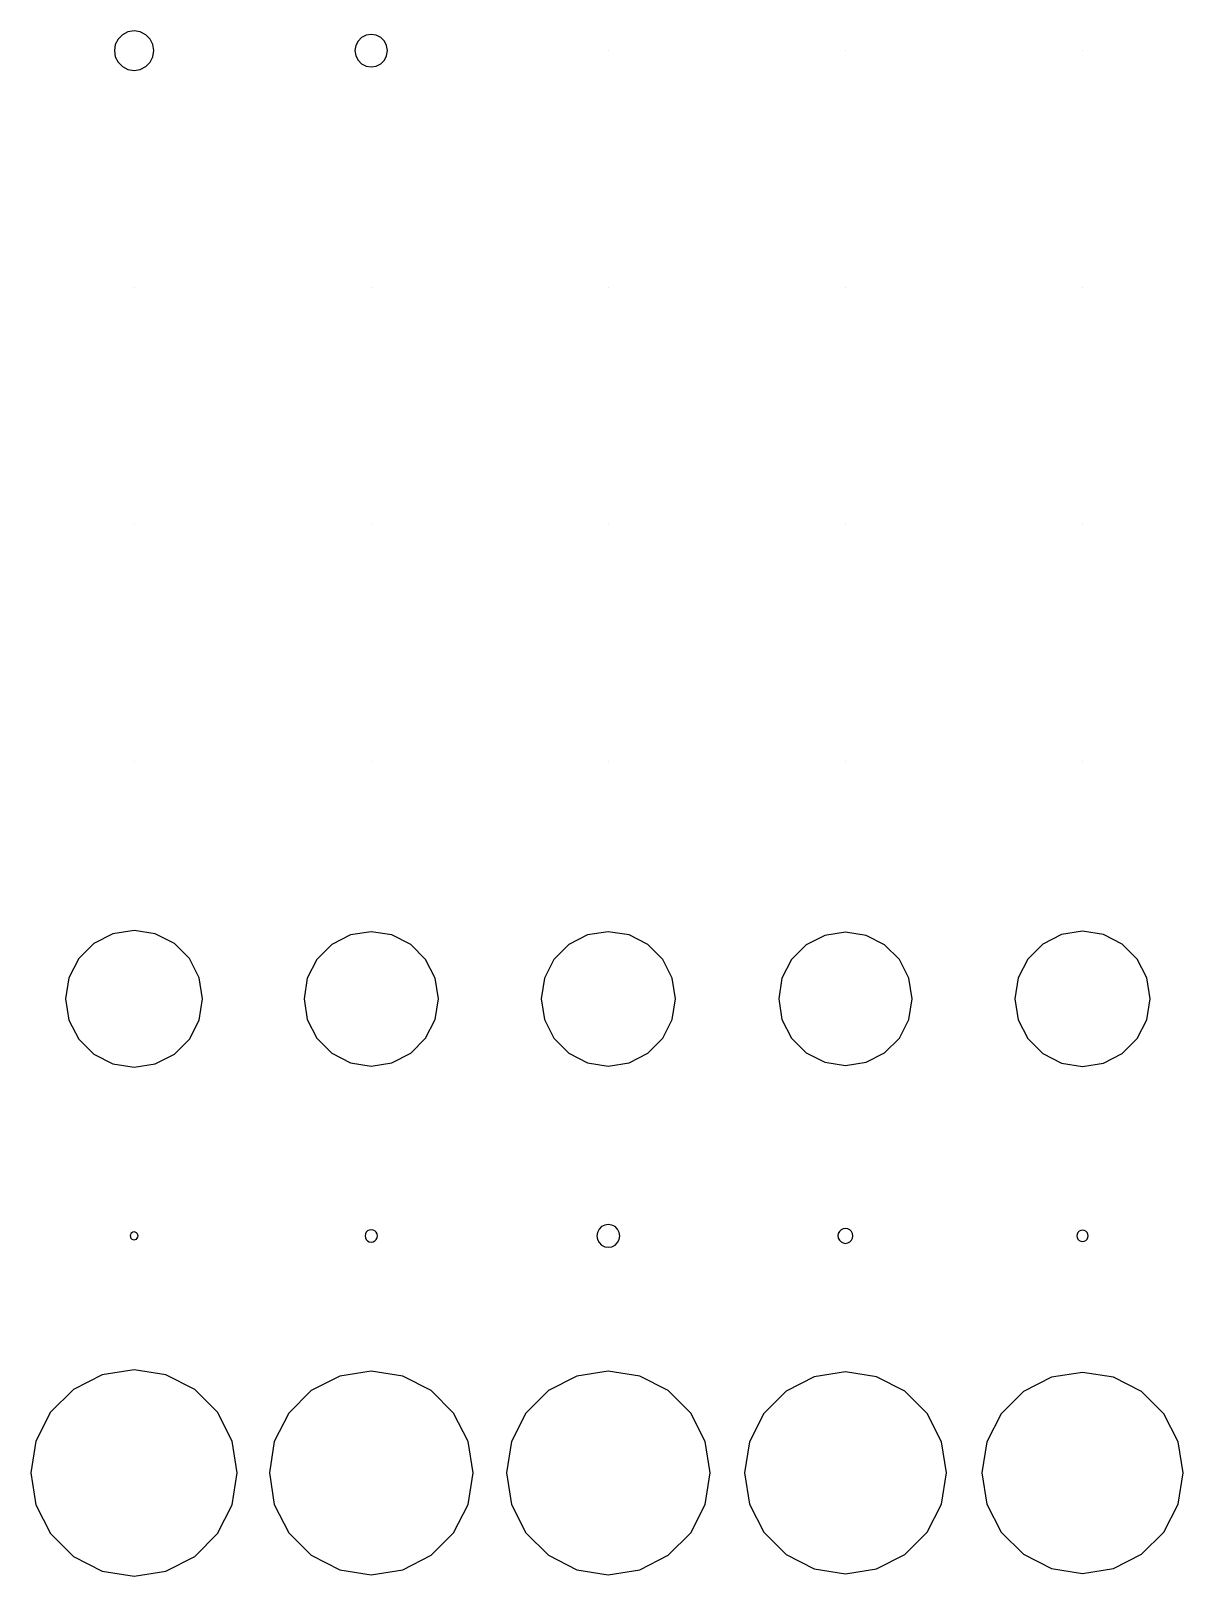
# Model space of a CAD drawing. Header units: metres. Extents: x -319 to 328, y -240 to 246.
# Drawn here: x 239.2 to 326.6, y -238.8 to -121.5 of the extents above; entities that cross this region are included whole.
import ezdxf

# ---------------------------------------------------------------- set-up
doc = ezdxf.new("R2010")
doc.units = ezdxf.units.M

msp = doc.modelspace()

# ---------------------------------------------------------------- linework, layer by layer
for p, q in [((246.11835, -121.786476, -415.6922), (245.7865, -122.118324, -415.6922)), ((246.5365, -121.57342, -415.6922), (246.11835, -121.786476, -415.6922)), ((247, -121.5, -415.6922), (246.5365, -121.57342, -415.6922)), ((247.4635, -121.57342, -415.6922), (247, -121.5, -415.6922)), ((247.88165, -121.786476, -415.6922), (247.4635, -121.57342, -415.6922)), ((248.2135, -122.118324, -415.6922), (247.88165, -121.786476, -415.6922)), ((264.2751, -122.00221, -415.6922), (264.0022, -122.27506, -415.6922)), ((264.6189, -121.827034, -415.6922), (264.2751, -122.00221, -415.6922)), ((265, -121.76667, -415.6922), (264.6189, -121.827034, -415.6922)), ((265.3811, -121.827034, -415.6922), (265, -121.76667, -415.6922)), ((265.7249, -122.00221, -415.6922), (265.3811, -121.827034, -415.6922)), ((265.9978, -122.27506, -415.6922), (265.7249, -122.00221, -415.6922)), ((245.57343, -122.536476, -415.6922), (245.5, -123, -415.6922)), ((245.5, -123, -415.6922), (245.57343, -123.463524, -415.6922)), ((245.7865, -122.118324, -415.6922), (245.57343, -122.536476, -415.6922)), ((248.42657, -122.536476, -415.6922), (248.2135, -122.118324, -415.6922)), ((248.5, -123, -415.6922), (248.42657, -122.536476, -415.6922)), ((248.42657, -123.463524, -415.6922), (248.5, -123, -415.6922)), ((263.82703, -122.61888, -415.6922), (263.76666, -123, -415.6922)), ((263.76666, -123, -415.6922), (263.82703, -123.38112, -415.6922)), ((264.0022, -122.27506, -415.6922), (263.82703, -122.61888, -415.6922)), ((266.17297, -122.61888, -415.6922), (265.9978, -122.27506, -415.6922)), ((266.23334, -123, -415.6922), (266.17297, -122.61888, -415.6922)), ((266.17297, -123.38112, -415.6922), (266.23334, -123, -415.6922)), ((283, -123, -415.6922), (283, -123, -415.6922)), ((283, -123, -415.6922), (283, -123, -415.6922)), ((283, -123, -415.6922), (283, -123, -415.6922)), ((283, -123, -415.6922), (283, -123, -415.6922)), ((283, -123, -415.6922), (283, -123, -415.6922)), ((283, -123, -415.6922), (283, -123, -415.6922)), ((283, -123, -415.6922), (283, -123, -415.6922)), ((283, -123, -415.6922), (283, -123, -415.6922)), ((283, -123, -415.6922), (283, -123, -415.6922)), ((283, -123, -415.6922), (283, -123, -415.6922)), ((283, -123, -415.6922), (283, -123, -415.6922)), ((283, -123, -415.6922), (283, -123, -415.6922)), ((283, -123, -415.6922), (283, -123, -415.6922)), ((283, -123, -415.6922), (283, -123, -415.6922)), ((283, -123, -415.6922), (283, -123, -415.6922)), ((283, -123, -415.6922), (283, -123, -415.6922)), ((283, -123, -415.6922), (283, -123, -415.6922)), ((283, -123, -415.6922), (283, -123, -415.6922)), ((283, -123, -415.6922), (283, -123, -415.6922)), ((283, -123, -415.6922), (283, -123, -415.6922)), ((301, -123, -415.6922), (301, -123, -415.6922)), ((301, -123, -415.6922), (301, -123, -415.6922)), ((301, -123, -415.6922), (301, -123, -415.6922)), ((301, -123, -415.6922), (301, -123, -415.6922)), ((301, -123, -415.6922), (301, -123, -415.6922)), ((301, -123, -415.6922), (301, -123, -415.6922)), ((301, -123, -415.6922), (301, -123, -415.6922)), ((301, -123, -415.6922), (301, -123, -415.6922)), ((301, -123, -415.6922), (301, -123, -415.6922)), ((301, -123, -415.6922), (301, -123, -415.6922)), ((301, -123, -415.6922), (301, -123, -415.6922)), ((301, -123, -415.6922), (301, -123, -415.6922)), ((301, -123, -415.6922), (301, -123, -415.6922)), ((301, -123, -415.6922), (301, -123, -415.6922)), ((301, -123, -415.6922), (301, -123, -415.6922)), ((301, -123, -415.6922), (301, -123, -415.6922)), ((301, -123, -415.6922), (301, -123, -415.6922)), ((301, -123, -415.6922), (301, -123, -415.6922)), ((301, -123, -415.6922), (301, -123, -415.6922)), ((301, -123, -415.6922), (301, -123, -415.6922)), ((319, -123, -415.6922), (319, -123, -415.6922)), ((319, -123, -415.6922), (319, -123, -415.6922)), ((319, -123, -415.6922), (319, -123, -415.6922)), ((319, -123, -415.6922), (319, -123, -415.6922)), ((319, -123, -415.6922), (319, -123, -415.6922)), ((319, -123, -415.6922), (319, -123, -415.6922)), ((319, -123, -415.6922), (319, -123, -415.6922)), ((319, -123, -415.6922), (319, -123, -415.6922)), ((319, -123, -415.6922), (319, -123, -415.6922)), ((319, -123, -415.6922), (319, -123, -415.6922)), ((319, -123, -415.6922), (319, -123, -415.6922)), ((319, -123, -415.6922), (319, -123, -415.6922)), ((319, -123, -415.6922), (319, -123, -415.6922)), ((319, -123, -415.6922), (319, -123, -415.6922)), ((319, -123, -415.6922), (319, -123, -415.6922)), ((319, -123, -415.6922), (319, -123, -415.6922)), ((319, -123, -415.6922), (319, -123, -415.6922)), ((319, -123, -415.6922), (319, -123, -415.6922)), ((319, -123, -415.6922), (319, -123, -415.6922)), ((319, -123, -415.6922), (319, -123, -415.6922)), ((245.57343, -123.463524, -415.6922), (245.7865, -123.881676, -415.6922)), ((245.7865, -123.881676, -415.6922), (246.11835, -124.213524, -415.6922)), ((246.11835, -124.213524, -415.6922), (246.5365, -124.42658, -415.6922)), ((247.4635, -124.42658, -415.6922), (247.88165, -124.213524, -415.6922)), ((247.88165, -124.213524, -415.6922), (248.2135, -123.881676, -415.6922)), ((248.2135, -123.881676, -415.6922), (248.42657, -123.463524, -415.6922)), ((263.82703, -123.38112, -415.6922), (264.0022, -123.72494, -415.6922)), ((264.0022, -123.72494, -415.6922), (264.2751, -123.99779, -415.6922)), ((264.2751, -123.99779, -415.6922), (264.6189, -124.172966, -415.6922)), ((264.6189, -124.172966, -415.6922), (265, -124.23333, -415.6922)), ((265, -124.23333, -415.6922), (265.3811, -124.172966, -415.6922)), ((265.3811, -124.172966, -415.6922), (265.7249, -123.99779, -415.6922)), ((265.7249, -123.99779, -415.6922), (265.9978, -123.72494, -415.6922)), ((265.9978, -123.72494, -415.6922), (266.17297, -123.38112, -415.6922)), ((246.5365, -124.42658, -415.6922), (247, -124.5, -415.6922)), ((247, -124.5, -415.6922), (247.4635, -124.42658, -415.6922)), ((247, -141, -415.6922), (247, -141, -415.6922)), ((247, -141, -415.6922), (247, -141, -415.6922)), ((247, -141, -415.6922), (247, -141, -415.6922)), ((247, -141, -415.6922), (247, -141, -415.6922)), ((247, -141, -415.6922), (247, -141, -415.6922)), ((247, -141, -415.6922), (247, -141, -415.6922)), ((247, -141, -415.6922), (247, -141, -415.6922)), ((247, -141, -415.6922), (247, -141, -415.6922)), ((247, -141, -415.6922), (247, -141, -415.6922)), ((247, -141, -415.6922), (247, -141, -415.6922)), ((247, -141, -415.6922), (247, -141, -415.6922)), ((247, -141, -415.6922), (247, -141, -415.6922)), ((247, -141, -415.6922), (247, -141, -415.6922)), ((247, -141, -415.6922), (247, -141, -415.6922)), ((247, -141, -415.6922), (247, -141, -415.6922)), ((247, -141, -415.6922), (247, -141, -415.6922)), ((247, -141, -415.6922), (247, -141, -415.6922)), ((247, -141, -415.6922), (247, -141, -415.6922)), ((247, -141, -415.6922), (247, -141, -415.6922)), ((247, -141, -415.6922), (247, -141, -415.6922)), ((265, -141, -415.6922), (265, -141, -415.6922)), ((265, -141, -415.6922), (265, -141, -415.6922)), ((265, -141, -415.6922), (265, -141, -415.6922)), ((265, -141, -415.6922), (265, -141, -415.6922)), ((265, -141, -415.6922), (265, -141, -415.6922)), ((265, -141, -415.6922), (265, -141, -415.6922)), ((265, -141, -415.6922), (265, -141, -415.6922)), ((265, -141, -415.6922), (265, -141, -415.6922)), ((265, -141, -415.6922), (265, -141, -415.6922)), ((265, -141, -415.6922), (265, -141, -415.6922)), ((265, -141, -415.6922), (265, -141, -415.6922)), ((265, -141, -415.6922), (265, -141, -415.6922)), ((265, -141, -415.6922), (265, -141, -415.6922)), ((265, -141, -415.6922), (265, -141, -415.6922)), ((265, -141, -415.6922), (265, -141, -415.6922)), ((265, -141, -415.6922), (265, -141, -415.6922)), ((265, -141, -415.6922), (265, -141, -415.6922)), ((265, -141, -415.6922), (265, -141, -415.6922)), ((265, -141, -415.6922), (265, -141, -415.6922)), ((265, -141, -415.6922), (265, -141, -415.6922)), ((283, -141, -415.6922), (283, -141, -415.6922)), ((283, -141, -415.6922), (283, -141, -415.6922)), ((283, -141, -415.6922), (283, -141, -415.6922)), ((283, -141, -415.6922), (283, -141, -415.6922)), ((283, -141, -415.6922), (283, -141, -415.6922)), ((283, -141, -415.6922), (283, -141, -415.6922)), ((283, -141, -415.6922), (283, -141, -415.6922)), ((283, -141, -415.6922), (283, -141, -415.6922)), ((283, -141, -415.6922), (283, -141, -415.6922)), ((283, -141, -415.6922), (283, -141, -415.6922)), ((283, -141, -415.6922), (283, -141, -415.6922)), ((283, -141, -415.6922), (283, -141, -415.6922)), ((283, -141, -415.6922), (283, -141, -415.6922)), ((283, -141, -415.6922), (283, -141, -415.6922)), ((283, -141, -415.6922), (283, -141, -415.6922)), ((283, -141, -415.6922), (283, -141, -415.6922)), ((283, -141, -415.6922), (283, -141, -415.6922)), ((283, -141, -415.6922), (283, -141, -415.6922)), ((283, -141, -415.6922), (283, -141, -415.6922)), ((283, -141, -415.6922), (283, -141, -415.6922)), ((301, -141, -415.6922), (301, -141, -415.6922)), ((301, -141, -415.6922), (301, -141, -415.6922)), ((301, -141, -415.6922), (301, -141, -415.6922)), ((301, -141, -415.6922), (301, -141, -415.6922)), ((301, -141, -415.6922), (301, -141, -415.6922)), ((301, -141, -415.6922), (301, -141, -415.6922)), ((301, -141, -415.6922), (301, -141, -415.6922)), ((301, -141, -415.6922), (301, -141, -415.6922)), ((301, -141, -415.6922), (301, -141, -415.6922)), ((301, -141, -415.6922), (301, -141, -415.6922)), ((301, -141, -415.6922), (301, -141, -415.6922)), ((301, -141, -415.6922), (301, -141, -415.6922)), ((301, -141, -415.6922), (301, -141, -415.6922)), ((301, -141, -415.6922), (301, -141, -415.6922)), ((301, -141, -415.6922), (301, -141, -415.6922)), ((301, -141, -415.6922), (301, -141, -415.6922)), ((301, -141, -415.6922), (301, -141, -415.6922)), ((301, -141, -415.6922), (301, -141, -415.6922)), ((301, -141, -415.6922), (301, -141, -415.6922)), ((301, -141, -415.6922), (301, -141, -415.6922)), ((319, -141, -415.6922), (319, -141, -415.6922)), ((319, -141, -415.6922), (319, -141, -415.6922)), ((319, -141, -415.6922), (319, -141, -415.6922)), ((319, -141, -415.6922), (319, -141, -415.6922)), ((319, -141, -415.6922), (319, -141, -415.6922)), ((319, -141, -415.6922), (319, -141, -415.6922)), ((319, -141, -415.6922), (319, -141, -415.6922)), ((319, -141, -415.6922), (319, -141, -415.6922)), ((319, -141, -415.6922), (319, -141, -415.6922)), ((319, -141, -415.6922), (319, -141, -415.6922)), ((319, -141, -415.6922), (319, -141, -415.6922)), ((319, -141, -415.6922), (319, -141, -415.6922)), ((319, -141, -415.6922), (319, -141, -415.6922)), ((319, -141, -415.6922), (319, -141, -415.6922)), ((319, -141, -415.6922), (319, -141, -415.6922)), ((319, -141, -415.6922), (319, -141, -415.6922)), ((319, -141, -415.6922), (319, -141, -415.6922)), ((319, -141, -415.6922), (319, -141, -415.6922)), ((319, -141, -415.6922), (319, -141, -415.6922)), ((319, -141, -415.6922), (319, -141, -415.6922)), ((247, -159, -415.6922), (247, -159, -415.6922)), ((247, -159, -415.6922), (247, -159, -415.6922)), ((247, -159, -415.6922), (247, -159, -415.6922)), ((247, -159, -415.6922), (247, -159, -415.6922)), ((247, -159, -415.6922), (247, -159, -415.6922)), ((247, -159, -415.6922), (247, -159, -415.6922)), ((247, -159, -415.6922), (247, -159, -415.6922)), ((247, -159, -415.6922), (247, -159, -415.6922)), ((247, -159, -415.6922), (247, -159, -415.6922)), ((247, -159, -415.6922), (247, -159, -415.6922)), ((247, -159, -415.6922), (247, -159, -415.6922)), ((247, -159, -415.6922), (247, -159, -415.6922)), ((247, -159, -415.6922), (247, -159, -415.6922)), ((247, -159, -415.6922), (247, -159, -415.6922)), ((247, -159, -415.6922), (247, -159, -415.6922)), ((247, -159, -415.6922), (247, -159, -415.6922)), ((247, -159, -415.6922), (247, -159, -415.6922)), ((247, -159, -415.6922), (247, -159, -415.6922)), ((247, -159, -415.6922), (247, -159, -415.6922)), ((247, -159, -415.6922), (247, -159, -415.6922)), ((265, -159, -415.6922), (265, -159, -415.6922)), ((265, -159, -415.6922), (265, -159, -415.6922)), ((265, -159, -415.6922), (265, -159, -415.6922)), ((265, -159, -415.6922), (265, -159, -415.6922)), ((265, -159, -415.6922), (265, -159, -415.6922)), ((265, -159, -415.6922), (265, -159, -415.6922)), ((265, -159, -415.6922), (265, -159, -415.6922)), ((265, -159, -415.6922), (265, -159, -415.6922)), ((265, -159, -415.6922), (265, -159, -415.6922)), ((265, -159, -415.6922), (265, -159, -415.6922)), ((265, -159, -415.6922), (265, -159, -415.6922)), ((265, -159, -415.6922), (265, -159, -415.6922)), ((265, -159, -415.6922), (265, -159, -415.6922)), ((265, -159, -415.6922), (265, -159, -415.6922)), ((265, -159, -415.6922), (265, -159, -415.6922)), ((265, -159, -415.6922), (265, -159, -415.6922)), ((265, -159, -415.6922), (265, -159, -415.6922)), ((265, -159, -415.6922), (265, -159, -415.6922)), ((265, -159, -415.6922), (265, -159, -415.6922)), ((265, -159, -415.6922), (265, -159, -415.6922)), ((283, -159, -415.6922), (283, -159, -415.6922)), ((283, -159, -415.6922), (283, -159, -415.6922)), ((283, -159, -415.6922), (283, -159, -415.6922)), ((283, -159, -415.6922), (283, -159, -415.6922)), ((283, -159, -415.6922), (283, -159, -415.6922)), ((283, -159, -415.6922), (283, -159, -415.6922)), ((283, -159, -415.6922), (283, -159, -415.6922)), ((283, -159, -415.6922), (283, -159, -415.6922)), ((283, -159, -415.6922), (283, -159, -415.6922)), ((283, -159, -415.6922), (283, -159, -415.6922)), ((283, -159, -415.6922), (283, -159, -415.6922)), ((283, -159, -415.6922), (283, -159, -415.6922)), ((283, -159, -415.6922), (283, -159, -415.6922)), ((283, -159, -415.6922), (283, -159, -415.6922)), ((283, -159, -415.6922), (283, -159, -415.6922)), ((283, -159, -415.6922), (283, -159, -415.6922)), ((283, -159, -415.6922), (283, -159, -415.6922)), ((283, -159, -415.6922), (283, -159, -415.6922)), ((283, -159, -415.6922), (283, -159, -415.6922)), ((283, -159, -415.6922), (283, -159, -415.6922)), ((301, -159, -415.6922), (301, -159, -415.6922)), ((301, -159, -415.6922), (301, -159, -415.6922)), ((301, -159, -415.6922), (301, -159, -415.6922)), ((301, -159, -415.6922), (301, -159, -415.6922)), ((301, -159, -415.6922), (301, -159, -415.6922)), ((301, -159, -415.6922), (301, -159, -415.6922)), ((301, -159, -415.6922), (301, -159, -415.6922)), ((301, -159, -415.6922), (301, -159, -415.6922)), ((301, -159, -415.6922), (301, -159, -415.6922)), ((301, -159, -415.6922), (301, -159, -415.6922)), ((301, -159, -415.6922), (301, -159, -415.6922)), ((301, -159, -415.6922), (301, -159, -415.6922)), ((301, -159, -415.6922), (301, -159, -415.6922)), ((301, -159, -415.6922), (301, -159, -415.6922)), ((301, -159, -415.6922), (301, -159, -415.6922)), ((301, -159, -415.6922), (301, -159, -415.6922)), ((301, -159, -415.6922), (301, -159, -415.6922)), ((301, -159, -415.6922), (301, -159, -415.6922)), ((301, -159, -415.6922), (301, -159, -415.6922)), ((301, -159, -415.6922), (301, -159, -415.6922)), ((319, -159, -415.6922), (319, -159, -415.6922)), ((319, -159, -415.6922), (319, -159, -415.6922)), ((319, -159, -415.6922), (319, -159, -415.6922)), ((319, -159, -415.6922), (319, -159, -415.6922)), ((319, -159, -415.6922), (319, -159, -415.6922)), ((319, -159, -415.6922), (319, -159, -415.6922)), ((319, -159, -415.6922), (319, -159, -415.6922)), ((319, -159, -415.6922), (319, -159, -415.6922)), ((319, -159, -415.6922), (319, -159, -415.6922)), ((319, -159, -415.6922), (319, -159, -415.6922)), ((319, -159, -415.6922), (319, -159, -415.6922)), ((319, -159, -415.6922), (319, -159, -415.6922)), ((319, -159, -415.6922), (319, -159, -415.6922)), ((319, -159, -415.6922), (319, -159, -415.6922)), ((319, -159, -415.6922), (319, -159, -415.6922)), ((319, -159, -415.6922), (319, -159, -415.6922)), ((319, -159, -415.6922), (319, -159, -415.6922)), ((319, -159, -415.6922), (319, -159, -415.6922)), ((319, -159, -415.6922), (319, -159, -415.6922)), ((319, -159, -415.6922), (319, -159, -415.6922)), ((247, -177, -415.6922), (247, -177, -415.6922)), ((247, -177, -415.6922), (247, -177, -415.6922)), ((247, -177, -415.6922), (247, -177, -415.6922)), ((247, -177, -415.6922), (247, -177, -415.6922)), ((247, -177, -415.6922), (247, -177, -415.6922)), ((247, -177, -415.6922), (247, -177, -415.6922)), ((247, -177, -415.6922), (247, -177, -415.6922)), ((247, -177, -415.6922), (247, -177, -415.6922)), ((247, -177, -415.6922), (247, -177, -415.6922)), ((247, -177, -415.6922), (247, -177, -415.6922)), ((247, -177, -415.6922), (247, -177, -415.6922)), ((247, -177, -415.6922), (247, -177, -415.6922)), ((247, -177, -415.6922), (247, -177, -415.6922)), ((247, -177, -415.6922), (247, -177, -415.6922)), ((247, -177, -415.6922), (247, -177, -415.6922)), ((247, -177, -415.6922), (247, -177, -415.6922)), ((247, -177, -415.6922), (247, -177, -415.6922)), ((247, -177, -415.6922), (247, -177, -415.6922)), ((247, -177, -415.6922), (247, -177, -415.6922)), ((247, -177, -415.6922), (247, -177, -415.6922)), ((265, -177, -415.6922), (265, -177, -415.6922)), ((265, -177, -415.6922), (265, -177, -415.6922)), ((265, -177, -415.6922), (265, -177, -415.6922)), ((265, -177, -415.6922), (265, -177, -415.6922)), ((265, -177, -415.6922), (265, -177, -415.6922)), ((265, -177, -415.6922), (265, -177, -415.6922)), ((265, -177, -415.6922), (265, -177, -415.6922)), ((265, -177, -415.6922), (265, -177, -415.6922)), ((265, -177, -415.6922), (265, -177, -415.6922)), ((265, -177, -415.6922), (265, -177, -415.6922)), ((265, -177, -415.6922), (265, -177, -415.6922)), ((265, -177, -415.6922), (265, -177, -415.6922)), ((265, -177, -415.6922), (265, -177, -415.6922)), ((265, -177, -415.6922), (265, -177, -415.6922)), ((265, -177, -415.6922), (265, -177, -415.6922)), ((265, -177, -415.6922), (265, -177, -415.6922)), ((265, -177, -415.6922), (265, -177, -415.6922)), ((265, -177, -415.6922), (265, -177, -415.6922)), ((265, -177, -415.6922), (265, -177, -415.6922)), ((265, -177, -415.6922), (265, -177, -415.6922)), ((283, -177, -415.6922), (283, -177, -415.6922)), ((283, -177, -415.6922), (283, -177, -415.6922)), ((283, -177, -415.6922), (283, -177, -415.6922)), ((283, -177, -415.6922), (283, -177, -415.6922)), ((283, -177, -415.6922), (283, -177, -415.6922)), ((283, -177, -415.6922), (283, -177, -415.6922)), ((283, -177, -415.6922), (283, -177, -415.6922)), ((283, -177, -415.6922), (283, -177, -415.6922)), ((283, -177, -415.6922), (283, -177, -415.6922)), ((283, -177, -415.6922), (283, -177, -415.6922)), ((283, -177, -415.6922), (283, -177, -415.6922)), ((283, -177, -415.6922), (283, -177, -415.6922)), ((283, -177, -415.6922), (283, -177, -415.6922)), ((283, -177, -415.6922), (283, -177, -415.6922)), ((283, -177, -415.6922), (283, -177, -415.6922)), ((283, -177, -415.6922), (283, -177, -415.6922)), ((283, -177, -415.6922), (283, -177, -415.6922)), ((283, -177, -415.6922), (283, -177, -415.6922)), ((283, -177, -415.6922), (283, -177, -415.6922)), ((283, -177, -415.6922), (283, -177, -415.6922)), ((301, -177, -415.6922), (301, -177, -415.6922)), ((301, -177, -415.6922), (301, -177, -415.6922)), ((301, -177, -415.6922), (301, -177, -415.6922)), ((301, -177, -415.6922), (301, -177, -415.6922)), ((301, -177, -415.6922), (301, -177, -415.6922)), ((301, -177, -415.6922), (301, -177, -415.6922)), ((301, -177, -415.6922), (301, -177, -415.6922)), ((301, -177, -415.6922), (301, -177, -415.6922)), ((301, -177, -415.6922), (301, -177, -415.6922)), ((301, -177, -415.6922), (301, -177, -415.6922)), ((301, -177, -415.6922), (301, -177, -415.6922)), ((301, -177, -415.6922), (301, -177, -415.6922)), ((301, -177, -415.6922), (301, -177, -415.6922)), ((301, -177, -415.6922), (301, -177, -415.6922)), ((301, -177, -415.6922), (301, -177, -415.6922)), ((301, -177, -415.6922), (301, -177, -415.6922)), ((301, -177, -415.6922), (301, -177, -415.6922)), ((301, -177, -415.6922), (301, -177, -415.6922)), ((301, -177, -415.6922), (301, -177, -415.6922)), ((301, -177, -415.6922), (301, -177, -415.6922)), ((319, -177, -415.6922), (319, -177, -415.6922)), ((319, -177, -415.6922), (319, -177, -415.6922)), ((319, -177, -415.6922), (319, -177, -415.6922)), ((319, -177, -415.6922), (319, -177, -415.6922)), ((319, -177, -415.6922), (319, -177, -415.6922)), ((319, -177, -415.6922), (319, -177, -415.6922)), ((319, -177, -415.6922), (319, -177, -415.6922)), ((319, -177, -415.6922), (319, -177, -415.6922)), ((319, -177, -415.6922), (319, -177, -415.6922)), ((319, -177, -415.6922), (319, -177, -415.6922)), ((319, -177, -415.6922), (319, -177, -415.6922)), ((319, -177, -415.6922), (319, -177, -415.6922)), ((319, -177, -415.6922), (319, -177, -415.6922)), ((319, -177, -415.6922), (319, -177, -415.6922)), ((319, -177, -415.6922), (319, -177, -415.6922)), ((319, -177, -415.6922), (319, -177, -415.6922)), ((319, -177, -415.6922), (319, -177, -415.6922)), ((319, -177, -415.6922), (319, -177, -415.6922)), ((319, -177, -415.6922), (319, -177, -415.6922)), ((319, -177, -415.6922), (319, -177, -415.6922)), ((245.39313, -190.0545, -415.6922), (243.94354, -190.79312, -415.6922)), ((247, -189.8, -415.6922), (245.39313, -190.0545, -415.6922)), ((248.60687, -190.0545, -415.6922), (247, -189.8, -415.6922)), ((250.05646, -190.79312, -415.6922), (248.60687, -190.0545, -415.6922)), ((265, -189.9, -415.6922), (263.424, -190.14961, -415.6922)), ((266.576, -190.14961, -415.6922), (265, -189.9, -415.6922)), ((283, -189.9, -415.6922), (281.424, -190.14961, -415.6922)), ((284.576, -190.14961, -415.6922), (283, -189.9, -415.6922)), ((301, -189.93333, -415.6922), (299.43433, -190.1813, -415.6922)), ((302.56567, -190.1813, -415.6922), (301, -189.93333, -415.6922)), ((319, -189.86667, -415.6922), (317.4137, -190.1179, -415.6922)), ((320.5863, -190.1179, -415.6922), (319, -189.86667, -415.6922)), ((243.94354, -190.79312, -415.6922), (242.79309, -191.94351, -415.6922)), ((251.20691, -191.94351, -415.6922), (250.05646, -190.79312, -415.6922)), ((262.00232, -190.87401, -415.6922), (260.87402, -192.00229, -415.6922)), ((263.424, -190.14961, -415.6922), (262.00232, -190.87401, -415.6922)), ((267.99768, -190.87401, -415.6922), (266.576, -190.14961, -415.6922)), ((269.12598, -192.00229, -415.6922), (267.99768, -190.87401, -415.6922)), ((280.00232, -190.87401, -415.6922), (278.87402, -192.00229, -415.6922)), ((281.424, -190.14961, -415.6922), (280.00232, -190.87401, -415.6922)), ((285.99768, -190.87401, -415.6922), (284.576, -190.14961, -415.6922)), ((287.12598, -192.00229, -415.6922), (285.99768, -190.87401, -415.6922)), ((298.0219, -190.90099, -415.6922), (296.901, -192.02188, -415.6922)), ((299.43433, -190.1813, -415.6922), (298.0219, -190.90099, -415.6922)), ((303.9781, -190.90099, -415.6922), (302.56567, -190.1813, -415.6922)), ((305.099, -192.02188, -415.6922), (303.9781, -190.90099, -415.6922)), ((315.98273, -190.84705, -415.6922), (314.84705, -191.9827, -415.6922)), ((317.4137, -190.1179, -415.6922), (315.98273, -190.84705, -415.6922)), ((322.01727, -190.84705, -415.6922), (320.5863, -190.1179, -415.6922)), ((323.15295, -191.9827, -415.6922), (322.01727, -190.84705, -415.6922)), ((242.79309, -191.94351, -415.6922), (242.0545, -193.39311, -415.6922)), ((251.9455, -193.39311, -415.6922), (251.20691, -191.94351, -415.6922)), ((260.87402, -192.00229, -415.6922), (260.1496, -193.42401, -415.6922)), ((269.8504, -193.42401, -415.6922), (269.12598, -192.00229, -415.6922)), ((278.87402, -192.00229, -415.6922), (278.1496, -193.42401, -415.6922)), ((287.8504, -193.42401, -415.6922), (287.12598, -192.00229, -415.6922)), ((296.901, -192.02188, -415.6922), (296.18134, -193.43431, -415.6922)), ((305.81866, -193.43431, -415.6922), (305.099, -192.02188, -415.6922)), ((314.84705, -191.9827, -415.6922), (314.11792, -193.41371, -415.6922)), ((323.88208, -193.41371, -415.6922), (323.15295, -191.9827, -415.6922)), ((242.0545, -193.39311, -415.6922), (241.79999, -195, -415.6922)), ((252.20001, -195, -415.6922), (251.9455, -193.39311, -415.6922)), ((260.1496, -193.42401, -415.6922), (259.90002, -195, -415.6922)), ((270.09998, -195, -415.6922), (269.8504, -193.42401, -415.6922)), ((278.1496, -193.42401, -415.6922), (277.90002, -195, -415.6922)), ((288.09998, -195, -415.6922), (287.8504, -193.42401, -415.6922)), ((296.18134, -193.43431, -415.6922), (295.93335, -195, -415.6922)), ((306.06665, -195, -415.6922), (305.81866, -193.43431, -415.6922)), ((314.11792, -193.41371, -415.6922), (313.86664, -195, -415.6922)), ((324.13336, -195, -415.6922), (323.88208, -193.41371, -415.6922)), ((241.79999, -195, -415.6922), (242.0545, -196.60689, -415.6922)), ((251.9455, -196.60689, -415.6922), (252.20001, -195, -415.6922)), ((259.90002, -195, -415.6922), (260.1496, -196.57599, -415.6922)), ((269.8504, -196.57599, -415.6922), (270.09998, -195, -415.6922)), ((277.90002, -195, -415.6922), (278.1496, -196.57599, -415.6922)), ((287.8504, -196.57599, -415.6922), (288.09998, -195, -415.6922)), ((295.93335, -195, -415.6922), (296.18134, -196.56569, -415.6922)), ((305.81866, -196.56569, -415.6922), (306.06665, -195, -415.6922)), ((313.86664, -195, -415.6922), (314.11792, -196.58629, -415.6922)), ((323.88208, -196.58629, -415.6922), (324.13336, -195, -415.6922)), ((242.0545, -196.60689, -415.6922), (242.79309, -198.05649, -415.6922)), ((251.20691, -198.05649, -415.6922), (251.9455, -196.60689, -415.6922)), ((260.1496, -196.57599, -415.6922), (260.87402, -197.99771, -415.6922)), ((269.12598, -197.99771, -415.6922), (269.8504, -196.57599, -415.6922)), ((278.1496, -196.57599, -415.6922), (278.87402, -197.99771, -415.6922)), ((287.12598, -197.99771, -415.6922), (287.8504, -196.57599, -415.6922)), ((296.18134, -196.56569, -415.6922), (296.901, -197.97812, -415.6922)), ((305.099, -197.97812, -415.6922), (305.81866, -196.56569, -415.6922)), ((314.11792, -196.58629, -415.6922), (314.84705, -198.0173, -415.6922)), ((323.15295, -198.0173, -415.6922), (323.88208, -196.58629, -415.6922)), ((242.79309, -198.05649, -415.6922), (243.94354, -199.20688, -415.6922)), ((250.05646, -199.2069, -415.6922), (251.20691, -198.05649, -415.6922)), ((260.87402, -197.99771, -415.6922), (262.00232, -199.12598, -415.6922)), ((267.99768, -199.12599, -415.6922), (269.12598, -197.99771, -415.6922)), ((278.87402, -197.99771, -415.6922), (280.00232, -199.12598, -415.6922)), ((285.99768, -199.12599, -415.6922), (287.12598, -197.99771, -415.6922)), ((296.901, -197.97812, -415.6922), (298.0219, -199.09901, -415.6922)), ((303.9781, -199.09903, -415.6922), (305.099, -197.97812, -415.6922)), ((314.84705, -198.0173, -415.6922), (315.98273, -199.15295, -415.6922)), ((322.01727, -199.15295, -415.6922), (323.15295, -198.0173, -415.6922)), ((243.94354, -199.20688, -415.6922), (245.39313, -199.9455, -415.6922)), ((248.60687, -199.9455, -415.6922), (250.05646, -199.2069, -415.6922)), ((262.00232, -199.12598, -415.6922), (263.424, -199.85039, -415.6922)), ((266.576, -199.85039, -415.6922), (267.99768, -199.12599, -415.6922)), ((280.00232, -199.12598, -415.6922), (281.424, -199.85039, -415.6922)), ((284.576, -199.85039, -415.6922), (285.99768, -199.12599, -415.6922)), ((298.0219, -199.09901, -415.6922), (299.43433, -199.8187, -415.6922)), ((302.56567, -199.8187, -415.6922), (303.9781, -199.09903, -415.6922)), ((315.98273, -199.15295, -415.6922), (317.4137, -199.88208, -415.6922)), ((320.5863, -199.88208, -415.6922), (322.01727, -199.15295, -415.6922)), ((245.39313, -199.9455, -415.6922), (247, -200.2, -415.6922)), ((247, -200.2, -415.6922), (248.60687, -199.9455, -415.6922)), ((263.424, -199.85039, -415.6922), (265, -200.1, -415.6922)), ((265, -200.1, -415.6922), (266.576, -199.85039, -415.6922)), ((281.424, -199.85039, -415.6922), (283, -200.1, -415.6922)), ((283, -200.1, -415.6922), (284.576, -199.85039, -415.6922)), ((299.43433, -199.8187, -415.6922), (301, -200.06667, -415.6922)), ((301, -200.06667, -415.6922), (302.56567, -199.8187, -415.6922)), ((317.4137, -199.88208, -415.6922), (319, -200.13333, -415.6922)), ((319, -200.13333, -415.6922), (320.5863, -199.88208, -415.6922)), ((282.4906, -212.29886, -415.6922), (282.29883, -212.49059, -415.6922)), ((282.73218, -212.17575, -415.6922), (282.4906, -212.29886, -415.6922)), ((283, -212.13333, -415.6922), (282.73218, -212.17575, -415.6922)), ((283.26782, -212.17575, -415.6922), (283, -212.13333, -415.6922)), ((283.5094, -212.29886, -415.6922), (283.26782, -212.17575, -415.6922)), ((283.70117, -212.49059, -415.6922), (283.5094, -212.29886, -415.6922)), ((246.71466, -212.90729, -415.6922), (246.70001, -213, -415.6922)), ((246.70001, -213, -415.6922), (246.71466, -213.09271, -415.6922)), ((246.75732, -212.82367, -415.6922), (246.71466, -212.90729, -415.6922)), ((246.71466, -213.09271, -415.6922), (246.75732, -213.17633, -415.6922)), ((246.82367, -212.7573, -415.6922), (246.75732, -212.82367, -415.6922)), ((246.75732, -213.17633, -415.6922), (246.82367, -213.2427, -415.6922)), ((246.90729, -212.71469, -415.6922), (246.82367, -212.7573, -415.6922)), ((246.82367, -213.2427, -415.6922), (246.90729, -213.28531, -415.6922)), ((247, -212.7, -415.6922), (246.90729, -212.71469, -415.6922)), ((246.90729, -213.28531, -415.6922), (247, -213.3, -415.6922)), ((247.09271, -212.71469, -415.6922), (247, -212.7, -415.6922)), ((247, -213.3, -415.6922), (247.09271, -213.28531, -415.6922)), ((247.17633, -212.7573, -415.6922), (247.09271, -212.71469, -415.6922)), ((247.09271, -213.28531, -415.6922), (247.17633, -213.2427, -415.6922)), ((247.24268, -212.82367, -415.6922), (247.17633, -212.7573, -415.6922)), ((247.17633, -213.2427, -415.6922), (247.24268, -213.17633, -415.6922)), ((247.28534, -212.90729, -415.6922), (247.24268, -212.82367, -415.6922)), ((247.24268, -213.17633, -415.6922), (247.28534, -213.09271, -415.6922)), ((247.29999, -213, -415.6922), (247.28534, -212.90729, -415.6922)), ((247.28534, -213.09271, -415.6922), (247.29999, -213, -415.6922)), ((264.55615, -212.85579, -415.6922), (264.53333, -213, -415.6922)), ((264.53333, -213, -415.6922), (264.55615, -213.14421, -415.6922)), ((264.62244, -212.72571, -415.6922), (264.55615, -212.85579, -415.6922)), ((264.55615, -213.14421, -415.6922), (264.62244, -213.27429, -415.6922)), ((264.7257, -212.62247, -415.6922), (264.62244, -212.72571, -415.6922)), ((264.62244, -213.27429, -415.6922), (264.7257, -213.37753, -415.6922)), ((264.85577, -212.55617, -415.6922), (264.7257, -212.62247, -415.6922)), ((264.7257, -213.37753, -415.6922), (264.85577, -213.44383, -415.6922)), ((265, -212.53333, -415.6922), (264.85577, -212.55617, -415.6922)), ((264.85577, -213.44383, -415.6922), (265, -213.46667, -415.6922)), ((265.14423, -212.55617, -415.6922), (265, -212.53333, -415.6922)), ((265, -213.46667, -415.6922), (265.14423, -213.44383, -415.6922)), ((265.2743, -212.62247, -415.6922), (265.14423, -212.55617, -415.6922)), ((265.14423, -213.44383, -415.6922), (265.2743, -213.37753, -415.6922)), ((265.37756, -212.72571, -415.6922), (265.2743, -212.62247, -415.6922)), ((265.2743, -213.37753, -415.6922), (265.37756, -213.27429, -415.6922)), ((265.44385, -212.85579, -415.6922), (265.37756, -212.72571, -415.6922)), ((265.37756, -213.27429, -415.6922), (265.44385, -213.14421, -415.6922)), ((265.46667, -213, -415.6922), (265.44385, -212.85579, -415.6922)), ((265.44385, -213.14421, -415.6922), (265.46667, -213, -415.6922)), ((282.17578, -212.73218, -415.6922), (282.13336, -213, -415.6922)), ((282.13336, -213, -415.6922), (282.17578, -213.26782, -415.6922)), ((282.29883, -212.49059, -415.6922), (282.17578, -212.73218, -415.6922)), ((282.17578, -213.26782, -415.6922), (282.29883, -213.50941, -415.6922)), ((282.29883, -213.50941, -415.6922), (282.4906, -213.70114, -415.6922)), ((283.5094, -213.70114, -415.6922), (283.70117, -213.50941, -415.6922)), ((283.82422, -212.73218, -415.6922), (283.70117, -212.49059, -415.6922)), ((283.70117, -213.50941, -415.6922), (283.82422, -213.26782, -415.6922)), ((283.86664, -213, -415.6922), (283.82422, -212.73218, -415.6922)), ((283.82422, -213.26782, -415.6922), (283.86664, -213, -415.6922)), ((300.46106, -212.82489, -415.6922), (300.43335, -213, -415.6922)), ((300.43335, -213, -415.6922), (300.46106, -213.17511, -415.6922)), ((300.54156, -212.66692, -415.6922), (300.46106, -212.82489, -415.6922)), ((300.46106, -213.17511, -415.6922), (300.54156, -213.33308, -415.6922)), ((300.66693, -212.54156, -415.6922), (300.54156, -212.66692, -415.6922)), ((300.54156, -213.33308, -415.6922), (300.66693, -213.45844, -415.6922)), ((300.8249, -212.46106, -415.6922), (300.66693, -212.54156, -415.6922)), ((300.66693, -213.45844, -415.6922), (300.8249, -213.53894, -415.6922)), ((301, -212.43333, -415.6922), (300.8249, -212.46106, -415.6922)), ((300.8249, -213.53894, -415.6922), (301, -213.56667, -415.6922)), ((301.1751, -212.46106, -415.6922), (301, -212.43333, -415.6922)), ((301, -213.56667, -415.6922), (301.1751, -213.53894, -415.6922)), ((301.33307, -212.54156, -415.6922), (301.1751, -212.46106, -415.6922)), ((301.1751, -213.53894, -415.6922), (301.33307, -213.45844, -415.6922)), ((301.45844, -212.66692, -415.6922), (301.33307, -212.54156, -415.6922)), ((301.33307, -213.45844, -415.6922), (301.45844, -213.33308, -415.6922)), ((301.53894, -212.82489, -415.6922), (301.45844, -212.66692, -415.6922)), ((301.45844, -213.33308, -415.6922), (301.53894, -213.17511, -415.6922)), ((301.56665, -213, -415.6922), (301.53894, -212.82489, -415.6922)), ((301.53894, -213.17511, -415.6922), (301.56665, -213, -415.6922)), ((318.5879, -212.86609, -415.6922), (318.56665, -213, -415.6922)), ((318.56665, -213, -415.6922), (318.5879, -213.13391, -415.6922)), ((318.6494, -212.7453, -415.6922), (318.5879, -212.86609, -415.6922)), ((318.5879, -213.13391, -415.6922), (318.6494, -213.2547, -415.6922)), ((318.7453, -212.64943, -415.6922), (318.6494, -212.7453, -415.6922)), ((318.6494, -213.2547, -415.6922), (318.7453, -213.35057, -415.6922)), ((318.8661, -212.58788, -415.6922), (318.7453, -212.64943, -415.6922)), ((318.7453, -213.35057, -415.6922), (318.8661, -213.41212, -415.6922)), ((319, -212.56667, -415.6922), (318.8661, -212.58788, -415.6922)), ((318.8661, -213.41212, -415.6922), (319, -213.43333, -415.6922)), ((319.1339, -212.58788, -415.6922), (319, -212.56667, -415.6922)), ((319, -213.43333, -415.6922), (319.1339, -213.41212, -415.6922)), ((319.2547, -212.64943, -415.6922), (319.1339, -212.58788, -415.6922)), ((319.1339, -213.41212, -415.6922), (319.2547, -213.35057, -415.6922)), ((319.3506, -212.7453, -415.6922), (319.2547, -212.64943, -415.6922)), ((319.2547, -213.35057, -415.6922), (319.3506, -213.2547, -415.6922)), ((319.4121, -212.86609, -415.6922), (319.3506, -212.7453, -415.6922)), ((319.3506, -213.2547, -415.6922), (319.4121, -213.13391, -415.6922)), ((319.43335, -213, -415.6922), (319.4121, -212.86609, -415.6922)), ((319.4121, -213.13391, -415.6922), (319.43335, -213, -415.6922)), ((282.4906, -213.70114, -415.6922), (282.73218, -213.82425, -415.6922)), ((282.73218, -213.82425, -415.6922), (283, -213.86667, -415.6922)), ((283, -213.86667, -415.6922), (283.26782, -213.82425, -415.6922)), ((283.26782, -213.82425, -415.6922), (283.5094, -213.70114, -415.6922)), ((244.57935, -223.55005, -415.6922), (242.39569, -224.6627, -415.6922)), ((247, -223.16667, -415.6922), (244.57935, -223.55005, -415.6922)), ((249.42065, -223.55005, -415.6922), (247, -223.16667, -415.6922)), ((251.60431, -224.6627, -415.6922), (249.42065, -223.55005, -415.6922)), ((262.6103, -223.64516, -415.6922), (260.45447, -224.7436, -415.6922)), ((265, -223.26666, -415.6922), (262.6103, -223.64516, -415.6922)), ((267.3897, -223.64516, -415.6922), (265, -223.26666, -415.6922)), ((269.54553, -224.7436, -415.6922), (267.3897, -223.64516, -415.6922)), ((280.6103, -223.64516, -415.6922), (278.45447, -224.7436, -415.6922)), ((283, -223.26666, -415.6922), (280.6103, -223.64516, -415.6922)), ((285.3897, -223.64516, -415.6922), (283, -223.26666, -415.6922)), ((287.54553, -224.7436, -415.6922), (285.3897, -223.64516, -415.6922)), ((298.63086, -223.70857, -415.6922), (296.49365, -224.79753, -415.6922)), ((301, -223.33333, -415.6922), (298.63086, -223.70857, -415.6922)), ((303.36914, -223.70857, -415.6922), (301, -223.33333, -415.6922)), ((305.50635, -224.79753, -415.6922), (303.36914, -223.70857, -415.6922)), ((316.64117, -223.74026, -415.6922), (314.51324, -224.82451, -415.6922)), ((319, -223.36667, -415.6922), (316.64117, -223.74026, -415.6922)), ((321.35883, -223.74026, -415.6922), (319, -223.36667, -415.6922)), ((323.48676, -224.82451, -415.6922), (321.35883, -223.74026, -415.6922)), ((242.39569, -224.6627, -415.6922), (240.66272, -226.39569, -415.6922)), ((253.33728, -226.39568, -415.6922), (251.60431, -224.6627, -415.6922)), ((260.45447, -224.7436, -415.6922), (258.7436, -226.45447, -415.6922)), ((271.2564, -226.45447, -415.6922), (269.54553, -224.7436, -415.6922)), ((278.45447, -224.7436, -415.6922), (276.7436, -226.45447, -415.6922)), ((289.2564, -226.45447, -415.6922), (287.54553, -224.7436, -415.6922)), ((296.49365, -224.79753, -415.6922), (294.79755, -226.49365, -415.6922)), ((307.20245, -226.49365, -415.6922), (305.50635, -224.79753, -415.6922)), ((314.51324, -224.82451, -415.6922), (312.82452, -226.51324, -415.6922)), ((325.17548, -226.51324, -415.6922), (323.48676, -224.82451, -415.6922)), ((240.66272, -226.39569, -415.6922), (239.55005, -228.57936, -415.6922)), ((254.44995, -228.57936, -415.6922), (253.33728, -226.39568, -415.6922)), ((258.7436, -226.45447, -415.6922), (257.64514, -228.61028, -415.6922)), ((272.35486, -228.61028, -415.6922), (271.2564, -226.45447, -415.6922)), ((276.7436, -226.45447, -415.6922), (275.64514, -228.61028, -415.6922)), ((290.35486, -228.61028, -415.6922), (289.2564, -226.45447, -415.6922)), ((294.79755, -226.49365, -415.6922), (293.70856, -228.63087, -415.6922)), ((308.29144, -228.63087, -415.6922), (307.20245, -226.49365, -415.6922)), ((312.82452, -226.51324, -415.6922), (311.7403, -228.64117, -415.6922)), ((326.2597, -228.64117, -415.6922), (325.17548, -226.51324, -415.6922)), ((239.55005, -228.57936, -415.6922), (239.16669, -231, -415.6922)), ((254.83331, -231, -415.6922), (254.44995, -228.57936, -415.6922)), ((257.64514, -228.61028, -415.6922), (257.26666, -231, -415.6922)), ((272.73334, -231, -415.6922), (272.35486, -228.61028, -415.6922)), ((275.64514, -228.61028, -415.6922), (275.26666, -231, -415.6922)), ((290.73334, -231, -415.6922), (290.35486, -228.61028, -415.6922)), ((293.70856, -228.63087, -415.6922), (293.3333, -231, -415.6922)), ((308.6667, -231, -415.6922), (308.29144, -228.63087, -415.6922)), ((311.7403, -228.64117, -415.6922), (311.36664, -231, -415.6922)), ((326.63336, -231, -415.6922), (326.2597, -228.64117, -415.6922)), ((239.16669, -231, -415.6922), (239.55005, -233.42064, -415.6922)), ((254.44995, -233.42064, -415.6922), (254.83331, -231, -415.6922)), ((257.26666, -231, -415.6922), (257.64514, -233.38972, -415.6922)), ((272.35486, -233.38972, -415.6922), (272.73334, -231, -415.6922)), ((275.26666, -231, -415.6922), (275.64514, -233.38972, -415.6922)), ((290.35486, -233.38972, -415.6922), (290.73334, -231, -415.6922)), ((293.3333, -231, -415.6922), (293.70856, -233.36913, -415.6922)), ((308.29144, -233.36913, -415.6922), (308.6667, -231, -415.6922)), ((311.36664, -231, -415.6922), (311.7403, -233.35883, -415.6922)), ((326.2597, -233.35883, -415.6922), (326.63336, -231, -415.6922)), ((239.55005, -233.42064, -415.6922), (240.66272, -235.60431, -415.6922)), ((253.33728, -235.60432, -415.6922), (254.44995, -233.42064, -415.6922)), ((257.64514, -233.38972, -415.6922), (258.7436, -235.54553, -415.6922)), ((271.2564, -235.54553, -415.6922), (272.35486, -233.38972, -415.6922)), ((275.64514, -233.38972, -415.6922), (276.7436, -235.54553, -415.6922)), ((289.2564, -235.54553, -415.6922), (290.35486, -233.38972, -415.6922)), ((293.70856, -233.36913, -415.6922), (294.79755, -235.50635, -415.6922)), ((307.20245, -235.50635, -415.6922), (308.29144, -233.36913, -415.6922)), ((311.7403, -233.35883, -415.6922), (312.82452, -235.48676, -415.6922)), ((325.17548, -235.48676, -415.6922), (326.2597, -233.35883, -415.6922)), ((240.66272, -235.60431, -415.6922), (242.39569, -237.3373, -415.6922)), ((251.60431, -237.3373, -415.6922), (253.33728, -235.60432, -415.6922)), ((258.7436, -235.54553, -415.6922), (260.45447, -237.2564, -415.6922)), ((269.54553, -237.2564, -415.6922), (271.2564, -235.54553, -415.6922)), ((276.7436, -235.54553, -415.6922), (278.45447, -237.2564, -415.6922)), ((287.54553, -237.2564, -415.6922), (289.2564, -235.54553, -415.6922)), ((294.79755, -235.50635, -415.6922), (296.49365, -237.20247, -415.6922)), ((305.50635, -237.20247, -415.6922), (307.20245, -235.50635, -415.6922)), ((312.82452, -235.48676, -415.6922), (314.51324, -237.17549, -415.6922)), ((323.48676, -237.17549, -415.6922), (325.17548, -235.48676, -415.6922)), ((242.39569, -237.3373, -415.6922), (244.57935, -238.44994, -415.6922)), ((249.42065, -238.44994, -415.6922), (251.60431, -237.3373, -415.6922)), ((260.45447, -237.2564, -415.6922), (262.6103, -238.35484, -415.6922)), ((267.3897, -238.35484, -415.6922), (269.54553, -237.2564, -415.6922)), ((278.45447, -237.2564, -415.6922), (280.6103, -238.35484, -415.6922)), ((285.3897, -238.35484, -415.6922), (287.54553, -237.2564, -415.6922)), ((296.49365, -237.20247, -415.6922), (298.63086, -238.29143, -415.6922)), ((303.36914, -238.29143, -415.6922), (305.50635, -237.20247, -415.6922)), ((314.51324, -237.17549, -415.6922), (316.64117, -238.25974, -415.6922)), ((321.35883, -238.25974, -415.6922), (323.48676, -237.17549, -415.6922)), ((244.57935, -238.44994, -415.6922), (247, -238.83333, -415.6922)), ((247, -238.83333, -415.6922), (249.42065, -238.44994, -415.6922)), ((262.6103, -238.35484, -415.6922), (265, -238.73334, -415.6922)), ((265, -238.73334, -415.6922), (267.3897, -238.35484, -415.6922)), ((280.6103, -238.35484, -415.6922), (283, -238.73334, -415.6922)), ((283, -238.73334, -415.6922), (285.3897, -238.35484, -415.6922)), ((298.63086, -238.29143, -415.6922), (301, -238.66667, -415.6922)), ((301, -238.66667, -415.6922), (303.36914, -238.29143, -415.6922)), ((316.64117, -238.25974, -415.6922), (319, -238.63333, -415.6922)), ((319, -238.63333, -415.6922), (321.35883, -238.25974, -415.6922))]:
    msp.add_line(p, q)

doc.saveas('drawing.dxf')
